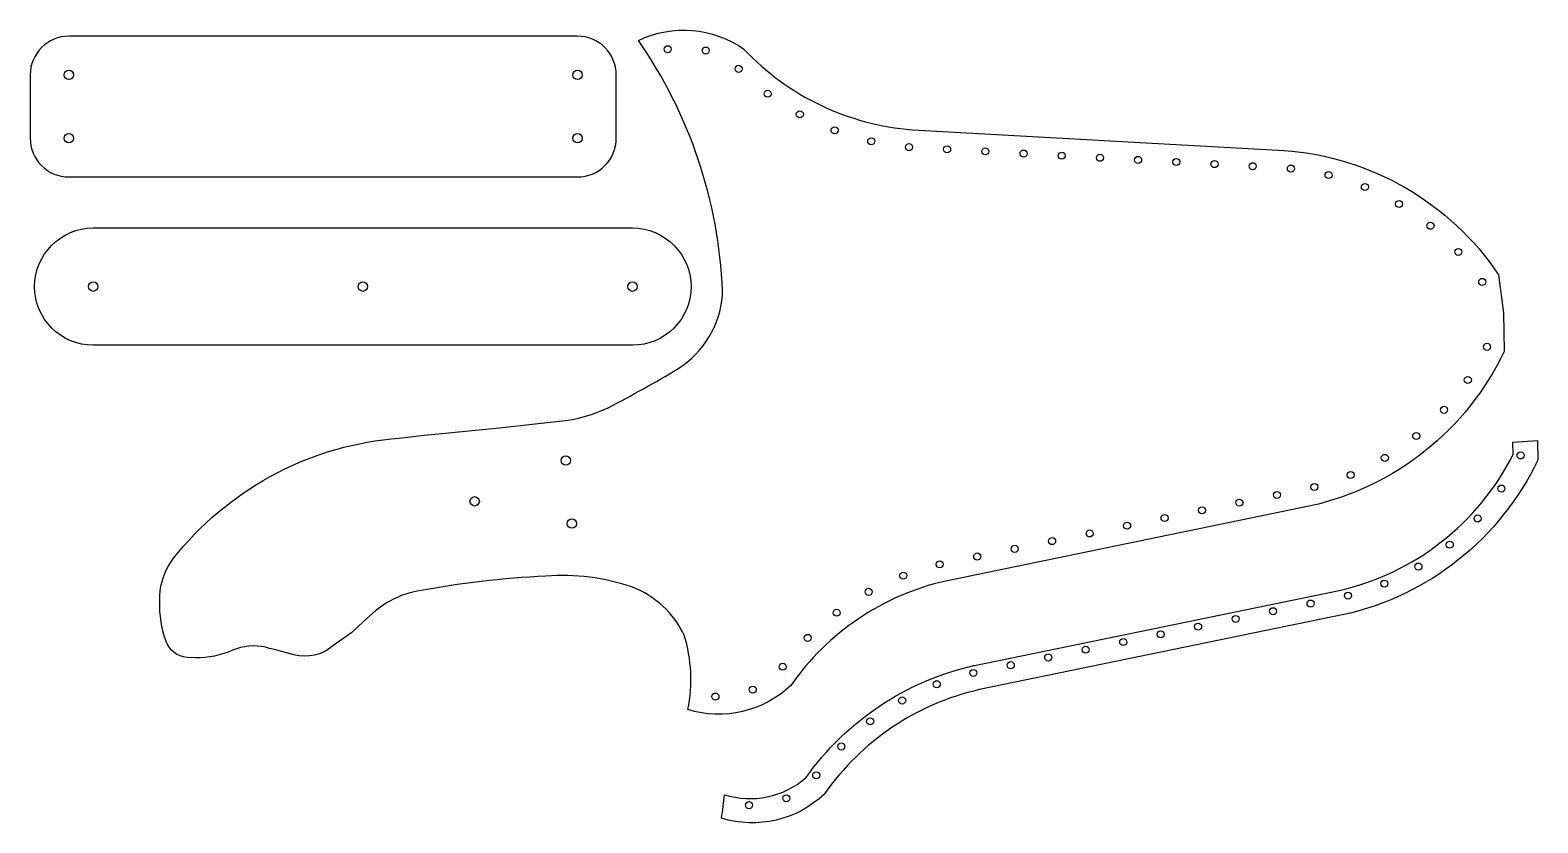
# Model space of a CAD drawing. Header units: millimetres. Extents: x 744 to 1066, y 1572 to 1741.
import ezdxf

# ---------------------------------------------------------------- set-up
doc = ezdxf.new("R2010")
doc.units = ezdxf.units.MM

msp = doc.modelspace()

# ---------------------------------------------------------------- linework, layer by layer
for points in [[(873.69, 1738.57, -0.270423), (896.19, 1736.7, -0.079545), (896.19, 1736.69, 0.186973), (932.13, 1719.54), (1011.4, 1715.14, -0.229831), (1057.14, 1688.62), (1058.2, 1680.49), (1058.34, 1672.29, -0.229831), (1017, 1639.34), (939.23, 1623.35, 0.186973), (906.2, 1601.11, -0.079545), (906.2, 1601.11, -0.270423), (884.21, 1595.95, 0.126975), (883.43, 1611.82, 0.190545), (872.39, 1622.04, 0.103488), (853.94, 1624.38, 0.036238), (826.46, 1621.15, 0.127051), (817.75, 1617.11), (815.04, 1614.73), (812.54, 1612.39), (810.62, 1611.02), (808.5, 1609.5, -0.243631), (800.19, 1607.63), (797.83, 1608.26), (796.36, 1608.65), (795, 1608.99), (794.14, 1609.22, 0.159428), (787.13, 1608.6, -0.107985), (779.19, 1606.99), (777.46, 1607.04, -0.30517), (772.87, 1610.66, -0.087875), (771.57, 1618.96, -0.196384), (775.57, 1629.47, -0.20342), (822.66, 1653.8), (827.34, 1654.35), (844.02, 1655.97), (857.41, 1657.47, 0.084408), (867.19, 1660.29, 0.016779), (882.13, 1668.61, 0.234259), (891.63, 1684.26), (891.62, 1685.2, 0.141907)], [(752.2, 1709.47), (860.7, 1709.47, 0.414214), (868.95, 1717.72), (868.95, 1731.22, 0.414214), (860.7, 1739.47), (752.2, 1739.47, 0.414214), (743.95, 1731.22), (743.95, 1717.72, 0.414214)], [(757.4, 1673.59, -1), (757.4, 1698.59), (872.4, 1698.59, -1), (872.4, 1673.59)], [(891.37, 1572.8, 0.039849), (892, 1577.81, 0.260679), (909.39, 1581.43, -0.184501), (945.23, 1605.32), (945.33, 1605.34), (1023.1, 1621.33, 0.223593), (1060.23, 1650.31), (1060.19, 1652.95), (1065.43, 1653.33), (1065.5, 1649.13, -0.229831), (1024.16, 1616.18), (946.39, 1600.2, 0.186973), (913.36, 1577.96, -0.079545), (913.36, 1577.95, -0.270423)]]:
    msp.add_lwpolyline(points, format="xyb", close=True)
for centre, radius in [((879.93, 1736.69), 0.75), ((888.02, 1736.41), 0.75), ((895.04, 1732.51), 0.75), ((752.2, 1731.22), 1), ((860.7, 1731.22), 1), ((901.23, 1727.21), 0.75), ((908.1, 1722.82), 0.75), ((752.2, 1717.72), 1), ((860.7, 1717.72), 1), ((915.51, 1719.41), 0.75), ((923.32, 1717.07), 0.75), ((931.38, 1715.83), 0.75), ((939.52, 1715.37), 0.75), ((947.67, 1714.92), 0.75), ((955.82, 1714.46), 0.75), ((963.96, 1714.01), 0.75), ((972.11, 1713.56), 0.75), ((980.25, 1713.11), 0.75), ((988.4, 1712.66), 0.75), ((996.55, 1712.21), 0.75), ((1004.69, 1711.76), 0.75), ((1012.83, 1711.26), 0.75), ((1020.87, 1709.87), 0.75), ((1028.61, 1707.34), 0.75), ((1035.91, 1703.71), 0.75), ((1042.6, 1699.06), 0.75), ((1048.55, 1693.49), 0.75), ((757.4, 1686.09), 1), ((814.9, 1686.09), 1), ((872.4, 1686.09), 1), ((1053.64, 1687.11), 0.75), ((1054.66, 1673.26), 0.75), ((1050.57, 1666.21), 0.75), ((1045.5, 1659.83), 0.75), ((1039.56, 1654.25), 0.75), ((858.18, 1649.02), 1), ((1032.87, 1649.59), 0.75), ((1061.82, 1650.11), 0.75), ((1025.58, 1645.94), 0.75), ((1017.84, 1643.39), 0.75), ((1057.73, 1643.06), 0.75), ((838.75, 1640.33), 1), ((1001.87, 1640.06), 0.75), ((1009.86, 1641.7), 0.75), ((985.89, 1636.78), 0.75), ((993.88, 1638.42), 0.75), ((1052.66, 1636.68), 0.75), ((859.49, 1635.59), 1), ((969.9, 1633.49), 0.75), ((977.9, 1635.13), 0.75), ((953.92, 1630.21), 0.75), ((961.91, 1631.85), 0.75), ((1046.72, 1631.09), 0.75), ((937.94, 1626.91), 0.75), ((945.93, 1628.57), 0.75), ((1040.04, 1626.43), 0.75), ((930.15, 1624.5), 0.75), ((922.77, 1621.04), 0.75), ((1025.01, 1620.24), 0.75), ((1032.75, 1622.79), 0.75), ((1009.03, 1616.91), 0.75), ((1017.02, 1618.55), 0.75), ((915.94, 1616.59), 0.75), ((993.05, 1613.62), 0.75), ((1001.04, 1615.27), 0.75), ((909.79, 1611.23), 0.75), ((977.07, 1610.34), 0.75), ((985.06, 1611.98), 0.75), ((961.08, 1607.05), 0.75), ((969.08, 1608.7), 0.75), ((904.44, 1605.08), 0.75), ((953.09, 1605.41), 0.75), ((937.31, 1601.35), 0.75), ((945.1, 1603.76), 0.75), ((890.11, 1598.73), 0.75), ((898.07, 1600.2), 0.75), ((929.93, 1597.88), 0.75), ((923.1, 1593.43), 0.75), ((916.95, 1588.08), 0.75), ((911.6, 1581.93), 0.75), ((897.27, 1575.57), 0.75), ((905.23, 1577.04), 0.75)]:
    msp.add_circle(centre, radius)
for centre in [(904.91, 1603.44), (912.07, 1580.28)]:
    msp.add_arc(centre, 0.0217, 317.553, 335.745)

doc.saveas('drawing.dxf')
